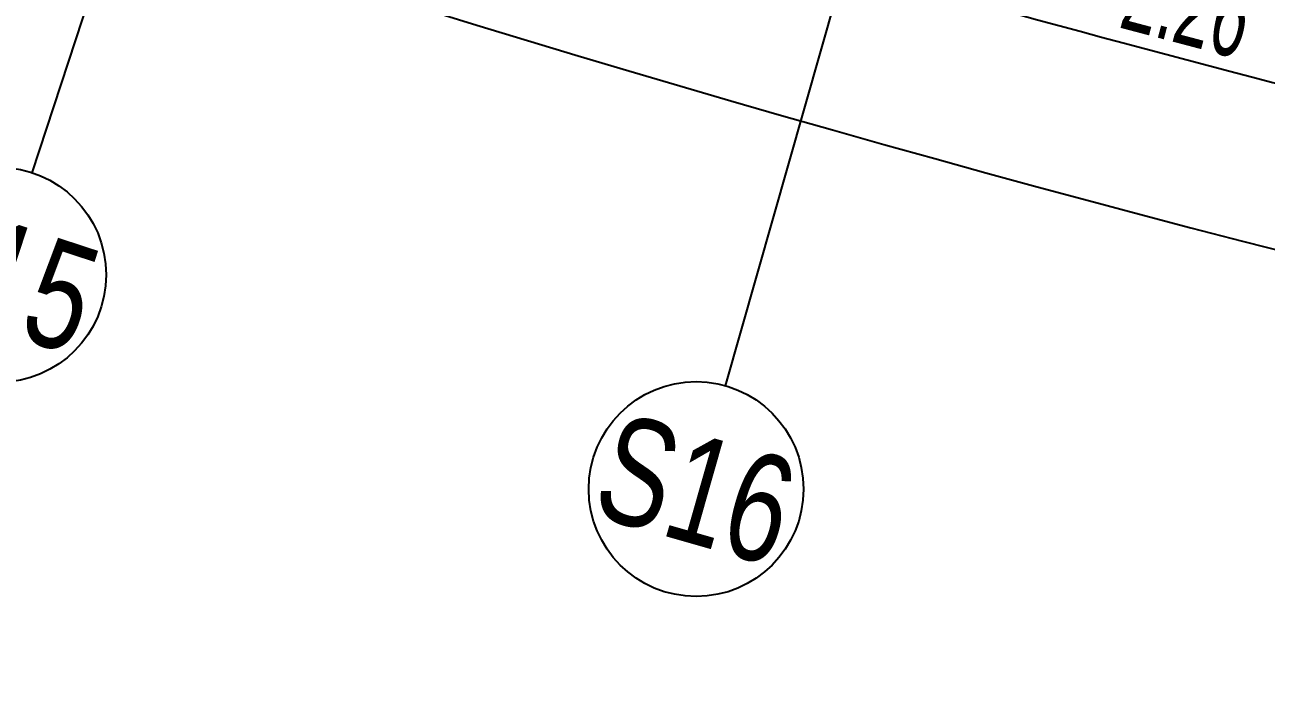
# Model space of a CAD drawing. Extents: x -668578 to 2331563, y -1202445 to 1620273.
# Drawn here: x 1073956 to 1092451, y 22423 to 32269 of the extents above; entities that cross this region are included whole.
import ezdxf
from ezdxf.enums import TextEntityAlignment as Align

# ---------------------------------------------------------------- set-up
doc = ezdxf.new("R2010")
doc.units = 0
doc.layers.get('0').update_dxf_attribs({"color": 8})
doc.layers.get('Defpoints').update_dxf_attribs({"color": 8})
doc.layers.add('#标注', color=8, linetype='Continuous')
doc.styles.add('JHZX', font='jrs.shx', dxfattribs={"width": 0.6, "bigfont": 'jhz.shx'})
doc.dimstyles.new('JZBZ-400', dxfattribs={"dimscale": 400, "dimtxt": 3, "dimasz": 1.5, "dimexe": 1, "dimexo": 1, "dimgap": 0.5, "dimtad": 1, "dimdec": 0, "dimdsep": 46, "dimtxsty": 'JHZX', "dimblk1": 'ARCHTICK', "dimblk2": 'ARCHTICK', "dimsah": 1, "dimcen": 0, "dimclrd": 1, "dimclre": 1, "dimclrt": 2, "dimazin": 2, "dimtfac": 1, "dimtdec": 0, "dimtix": 1, "dimtmove": 0, "dimatfit": 3, "dimfxl": 0, "dimtolj": 1, "dimlwd": -1, "dimlwe": -1, "dimarcsym": 0})

# ---------------------------------------------------------------- blocks, each defined once
blk = doc.blocks.new('_ARCHTICK')
at = {"color": 0, "linetype": 'ByBlock', "const_width": 0.15}
blk.add_lwpolyline([(-0.5, -0.5), (0.5, 0.5)], dxfattribs=at)
blk = doc.blocks.new('*D2939')
at = {"layer": '#标注', "ltscale": 300, "transparency": 16777216}
for p, q in [((-1773, -1481), (-9342, -7863)), ((165914, -92056), (164727, -101884))]:
    blk.add_line(p, q, dxfattribs=at)
blk.add_arc((197092, 166179), 269610, 220.13382, 263.11563, dxfattribs=at)
at = {"layer": 'Defpoints', "color": 0, "ltscale": 300, "transparency": 16777216}
for p in [(197092, 166179), (-1467, -1224), (40380, -53208), (165962, -91659)]:
    blk.add_point(p, dxfattribs=at)
at = {"layer": '#标注', "ltscale": 300, "transparency": 16777216, "xscale": 600, "yscale": 600, "zscale": 600}
for p, rotation in [((-9036, -7605), 130.1338192809485), ((164775, -101487), 353.1156299250187)]:
    blk.add_blockref('_ARCHTICK', p, dxfattribs=dict(at, rotation=rotation))
at = {"layer": '#标注', "ltscale": 300, "transparency": 16777216, "insert": (69342, -70334), "char_height": 1200, "attachment_point": 5, "rotation": 331.6247, "style": 'JHZX'}
blk.add_mtext('\\A1;42.98°', dxfattribs=at)
blk = doc.blocks.new('*D2963')
at = {"layer": '#标注', "ltscale": 300, "transparency": 16777216}
for p, q in [((125688, -83938), (123629, -91150)), ((135616, -86562), (133844, -93849))]:
    blk.add_line(p, q, dxfattribs=at)
blk.add_arc((197092, 166179), 267210, 254.06683, 256.32903, dxfattribs=at)
at = {"layer": 'Defpoints', "color": 0, "ltscale": 300, "transparency": 16777216}
for p in [(197092, 166179), (125798, -83554), (135711, -86173), (127127, -91709)]:
    blk.add_point(p, dxfattribs=at)
at = {"layer": '#标注', "ltscale": 300, "transparency": 16777216, "xscale": 600, "yscale": 600, "zscale": 600}
for p, rotation in [((123739, -90765), 164.0668271582912), ((133938, -93461), 346.3290280231381)]:
    blk.add_blockref('_ARCHTICK', p, dxfattribs=dict(at, rotation=rotation))
at = {"layer": '#标注', "ltscale": 300, "transparency": 16777216, "insert": (129029, -91390), "char_height": 1200, "attachment_point": 5, "rotation": 345.1979, "style": 'JHZX'}
blk.add_mtext('\\A1;2.26°', dxfattribs=at)
blk = doc.blocks.new('*U2924')
at = {"linetype": 'ByBlock'}
blk.add_line((0, -20), (0, 0), dxfattribs=at)
blk.add_circle((0, -24), 4, dxfattribs=at)
at = {"color": 253, "linetype": 'ByBlock', "style": 'JHZX', "width": 0.75}
blk.add_attdef('AXES', text='', height=4, dxfattribs=at).set_placement((0, -24), align=Align.MIDDLE_CENTER)
blk = doc.blocks.new('DSGDFG')
at = {"layer": '#标注', "linetype": 'ByBlock'}
for p, xscale, yscale, rotation, values in [((114111.6, -86241.4), 400, 400, 341.8331682930456, {'AXES': 'S15'}), ((124139.5, -89320), 399.9999999999999, 399.9999999999999, 344.0952502230697, {'AXES': 'S16'})]:
    blk.add_blockref('*U2924', p, dxfattribs=dict(at, xscale=xscale, yscale=yscale, rotation=rotation)).add_auto_attribs(values)
at = {"layer": '#标注', "ltscale": 300}
for base, p1, p2, picture, middle in [((40379.7, -53208.3), (-1467, -1223.5), (165961.7, -91658.5), '*D2939', (69341.6, -70334.5)), ((127126.6, -91708.6), (125797.5, -83553.6), (135710.7, -86173.2), '*D2963', (129029.5, -91390))]:
    dim = blk.add_angular_dim_3p(base=base, center=(197092.1, 166179.2), p1=p1, p2=p2, dimstyle='JZBZ-400', override={"dimclrd": 256, "dimclre": 256, "dimclrt": 256}, dxfattribs=at)
    dim.commit()
    dim.dimension.update_dxf_attribs({"geometry": picture, "text_midpoint": middle})

msp = doc.modelspace()

# ---------------------------------------------------------------- block references
at = {"layer": '#标注'}
msp.add_blockref('DSGDFG', (962448.9, 123910), dxfattribs=at)

doc.saveas('drawing.dxf')
